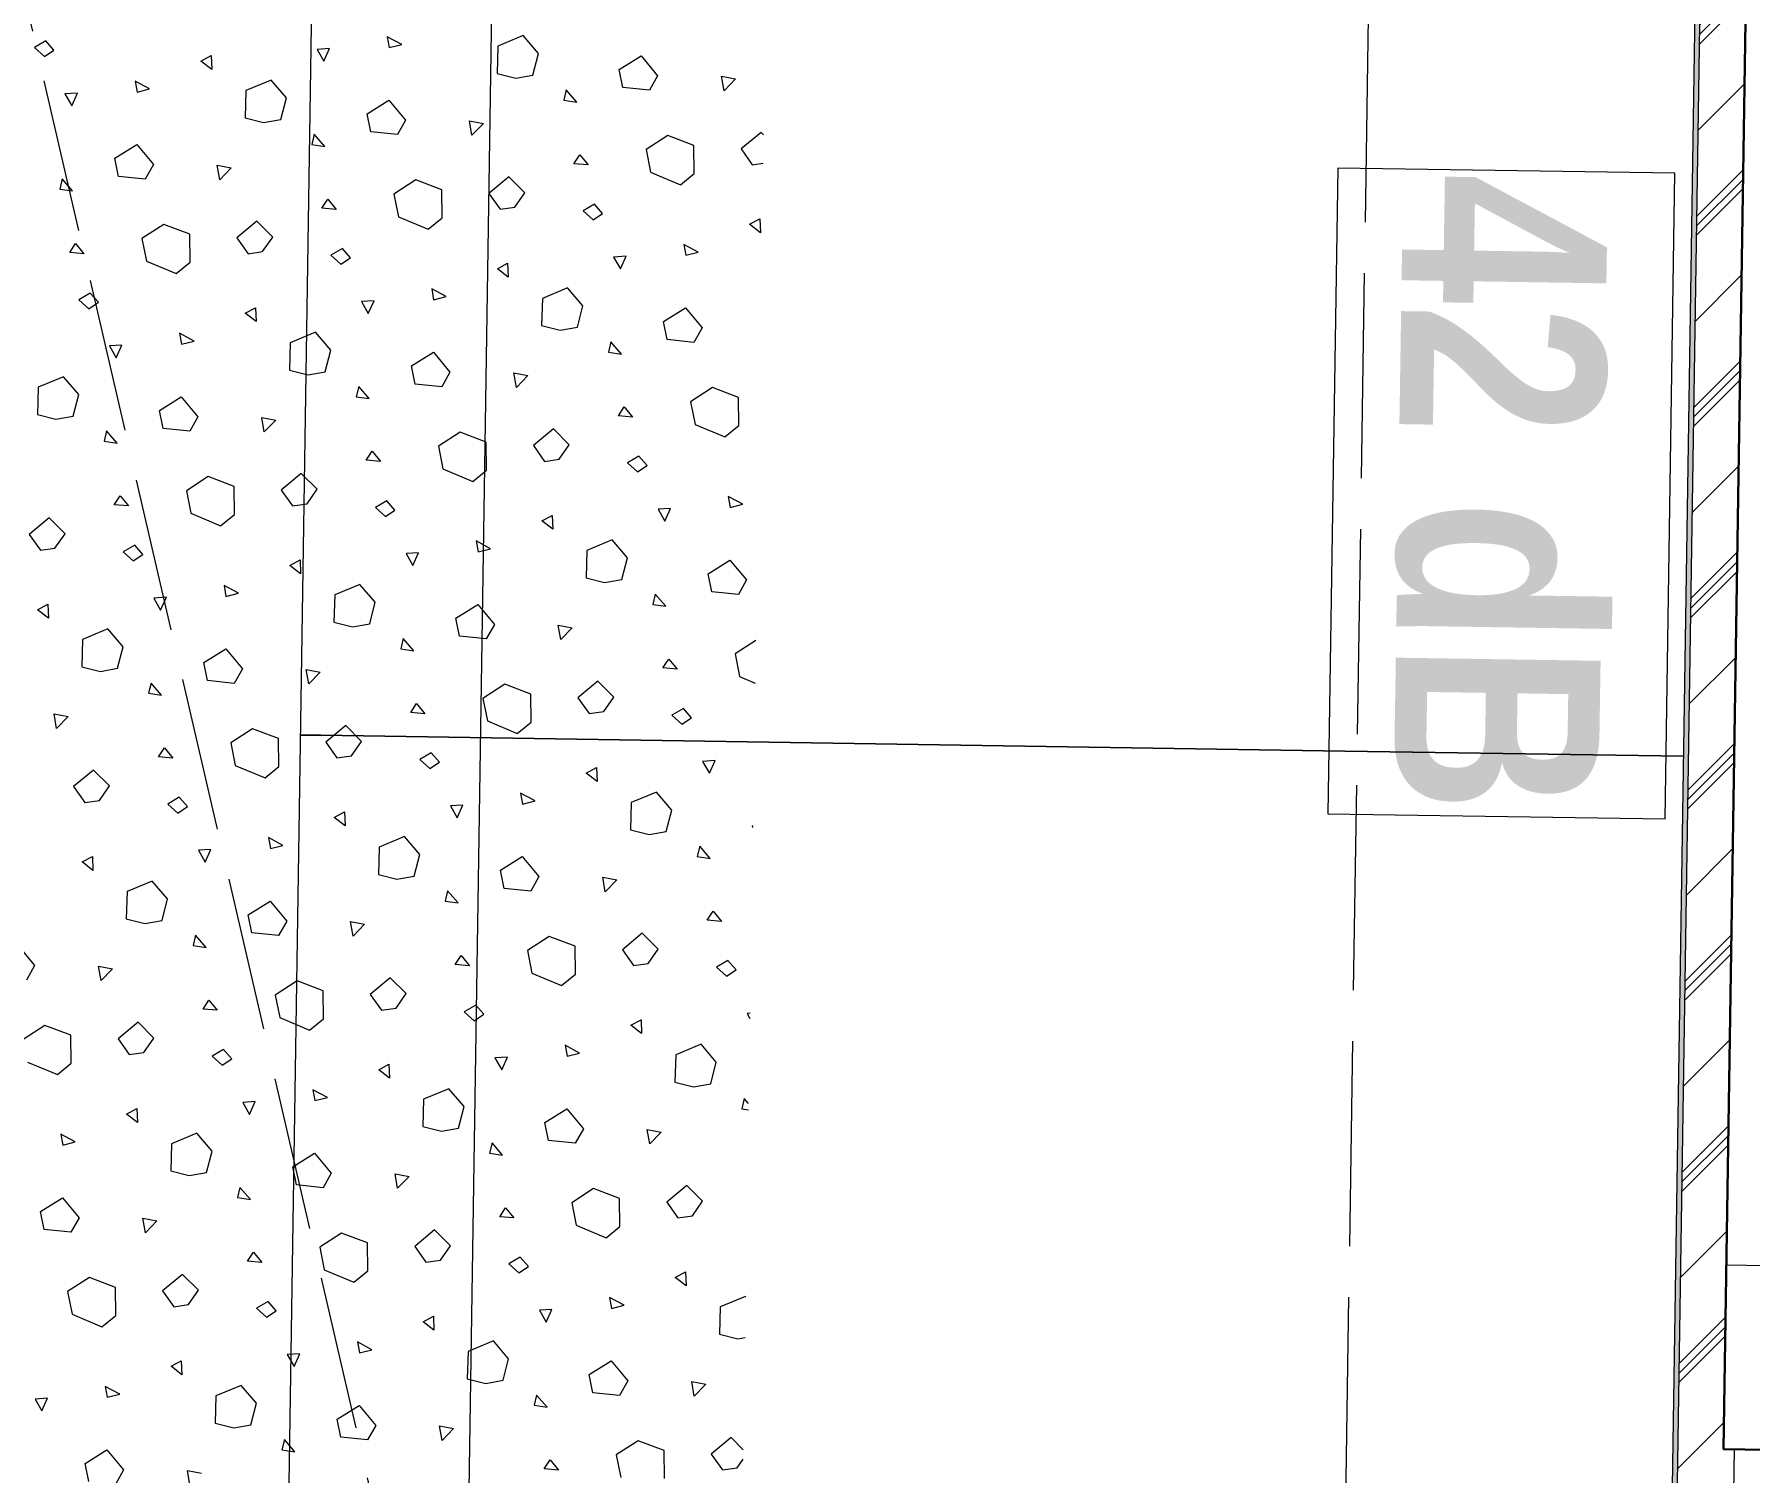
# Model space of a CAD drawing. Header units: metres. Extents: x -19025 to 34897, y -14024 to 26069.
# Drawn here: x -12126 to -11288, y -892 to -190 of the extents above; entities that cross this region are included whole.
import ezdxf

# ---------------------------------------------------------------- set-up
doc = ezdxf.new("R2010")
doc.units = ezdxf.units.M
doc.header["$MEASUREMENT"] = 0
for name, pattern in [('Strichlinie eng', [0.1, 0.075, -0.025]), ('Strichlinie mittel', [0.15, 0.1, -0.05]), ('Untersicht', [0.125, 0.1, -0.025])]:
    doc.linetypes.add(name, pattern=pattern)
for name, color, linetype in [('220 Bodenaufbau', 7, 'Continuous'), ('221 Gefälledämmung 3D', 7, 'Continuous'), ('310 Dachkonstruktion massiv', 7, 'Continuous'), ('930 Beschriftung Allgemein', 7, 'Continuous'), ('936 Beschriftung PP Schallschutz', 7, 'Continuous')]:
    doc.layers.add(name, color=color, linetype=linetype)
doc.styles.add('ERSTELLTER_STIL_2', font='ARIALNB.TTF')

# ---------------------------------------------------------------- blocks, each defined once
blk = doc.blocks.new('Decke_5_1', base_point=(-13.24432, 2.8969))
at = {"layer": '220 Bodenaufbau', "color": 7, "linetype": 'Untersicht', "lineweight": 13, "flags": 128}
blk.add_lwpolyline([(-13.24432, 2.8969), (-13.18205, 6.95643), (-14.51577, 6.97688), (-14.57804, 2.91736)], close=True, dxfattribs=at)
blk = doc.blocks.new('*X767')
at = {"layer": '930 Beschriftung Allgemein', "color": 254, "linetype": 'Continuous', "lineweight": 9, "true_color": 0xd4d4d4}
for p, q in [((-13.63828, 4.11274), (-13.65061, 4.1076)), ((-13.63081, 4.10402), (-13.63828, 4.11274)), ((-13.87139, 4.11021), (-13.87697, 4.10694)), ((-13.87697, 4.10694), (-13.87209, 4.10256)), ((-13.87209, 4.10256), (-13.86739, 4.10567)), ((-13.86739, 4.10567), (-13.87139, 4.11021)), ((-13.73282, 4.10645), (-13.73891, 4.10606)), ((-13.73891, 4.10606), (-13.73561, 4.10025)), ((-13.73561, 4.10025), (-13.73282, 4.10645)), ((-13.70465, 4.11224), (-13.70371, 4.10693)), ((-13.69759, 4.10846), (-13.70465, 4.11224)), ((-13.70371, 4.10693), (-13.69759, 4.10846)), ((-13.65061, 4.1076), (-13.651, 4.0943)), ((-13.79568, 4.10034), (-13.79068, 4.10305)), ((-13.79039, 4.09625), (-13.79568, 4.10034)), ((-13.79068, 4.10305), (-13.79039, 4.09625)), ((-13.63352, 4.0935), (-13.63081, 4.10402)), ((-13.59143, 4.09628), (-13.58074, 4.10296)), ((-13.58965, 4.08747), (-13.59143, 4.09628)), ((-13.58074, 4.10296), (-13.57263, 4.09321)), ((-13.82775, 4.09053), (-13.82681, 4.08522)), ((-13.82069, 4.08676), (-13.82775, 4.09053)), ((-13.76138, 4.09103), (-13.77371, 4.08589)), ((-13.75391, 4.08231), (-13.76138, 4.09103)), ((-13.651, 4.0943), (-13.64193, 4.09202)), ((-13.64193, 4.09202), (-13.63352, 4.0935)), ((-13.57663, 4.08611), (-13.58965, 4.08747)), ((-13.57263, 4.09321), (-13.57663, 4.08611)), ((-13.54145, 4.09292), (-13.53461, 4.09162)), ((-13.54021, 4.08584), (-13.54145, 4.09292)), ((-13.53461, 4.09162), (-13.54021, 4.08584)), ((-13.85592, 4.08474), (-13.86201, 4.08435)), ((-13.86201, 4.08435), (-13.85871, 4.07855)), ((-13.85871, 4.07855), (-13.85592, 4.08474)), ((-13.82681, 4.08522), (-13.82069, 4.08676)), ((-13.77371, 4.08589), (-13.7741, 4.07259)), ((-13.75662, 4.07179), (-13.75391, 4.08231)), ((-13.71453, 4.07458), (-13.70384, 4.08125)), ((-13.70384, 4.08125), (-13.69574, 4.0715)), ((-13.61722, 4.08629), (-13.61839, 4.08129)), ((-13.61839, 4.08129), (-13.61206, 4.08035)), ((-13.61206, 4.08035), (-13.61722, 4.08629)), ((-13.7741, 4.07259), (-13.76503, 4.07031)), ((-13.76503, 4.07031), (-13.75662, 4.07179)), ((-13.71275, 4.06576), (-13.71453, 4.07458)), ((-13.69574, 4.0715), (-13.69973, 4.06441)), ((-13.66455, 4.07122), (-13.65771, 4.06991)), ((-13.66331, 4.06414), (-13.66455, 4.07122)), ((-13.74032, 4.06458), (-13.74149, 4.05958)), ((-13.73516, 4.05865), (-13.74032, 4.06458)), ((-13.69973, 4.06441), (-13.71275, 4.06576)), ((-13.65771, 4.06991), (-13.66331, 4.06414)), ((-13.56762, 4.064), (-13.57827, 4.0571)), ((-13.5549, 4.05917), (-13.56762, 4.064)), ((-13.52214, 4.06554), (-13.53189, 4.05743)), ((-13.52095, 4.06436), (-13.52214, 4.06554)), ((-13.83763, 4.05287), (-13.82694, 4.05955)), ((-13.82694, 4.05955), (-13.81884, 4.0498)), ((-13.74149, 4.05958), (-13.73516, 4.05865)), ((-13.61349, 4.05025), (-13.61062, 4.05463)), ((-13.61062, 4.05463), (-13.60654, 4.04965)), ((-13.57827, 4.0571), (-13.57609, 4.04608)), ((-13.55477, 4.0455), (-13.5549, 4.05917)), ((-13.53189, 4.05743), (-13.52642, 4.04973)), ((-13.83585, 4.04406), (-13.83763, 4.05287)), ((-13.81884, 4.0498), (-13.82283, 4.0427)), ((-13.78766, 4.04951), (-13.78081, 4.04821)), ((-13.78641, 4.04243), (-13.78766, 4.04951)), ((-13.78081, 4.04821), (-13.78641, 4.04243)), ((-13.60654, 4.04965), (-13.61349, 4.05025)), ((-13.57609, 4.04608), (-13.56155, 4.03997)), ((-13.52642, 4.04973), (-13.52116, 4.05049)), ((-13.86342, 4.04288), (-13.86459, 4.03788)), ((-13.86459, 4.03788), (-13.85827, 4.03694)), ((-13.85827, 4.03694), (-13.86342, 4.04288)), ((-13.82283, 4.0427), (-13.83585, 4.04406)), ((-13.69072, 4.04229), (-13.70137, 4.0354)), ((-13.678, 4.03746), (-13.69072, 4.04229)), ((-13.67787, 4.0238), (-13.678, 4.03746)), ((-13.64524, 4.04384), (-13.65499, 4.03573)), ((-13.63748, 4.03608), (-13.64524, 4.04384)), ((-13.56155, 4.03997), (-13.55477, 4.0455)), ((-13.7366, 4.02854), (-13.73372, 4.03293)), ((-13.73372, 4.03293), (-13.72964, 4.02794)), ((-13.70137, 4.0354), (-13.69919, 4.02437)), ((-13.65499, 4.03573), (-13.64952, 4.02802)), ((-13.64952, 4.02802), (-13.6424, 4.02905)), ((-13.6424, 4.02905), (-13.63748, 4.03608)), ((-13.60348, 4.03052), (-13.60906, 4.02726)), ((-13.59948, 4.02598), (-13.60348, 4.03052)), ((-13.81382, 4.02059), (-13.82447, 4.01369)), ((-13.8011, 4.01576), (-13.81382, 4.02059)), ((-13.76834, 4.02213), (-13.77809, 4.01402)), ((-13.76058, 4.01437), (-13.76834, 4.02213)), ((-13.72964, 4.02794), (-13.7366, 4.02854)), ((-13.69919, 4.02437), (-13.68465, 4.01826)), ((-13.68465, 4.01826), (-13.67787, 4.0238)), ((-13.60906, 4.02726), (-13.60418, 4.02287)), ((-13.60418, 4.02287), (-13.59948, 4.02598)), ((-13.52777, 4.02065), (-13.52277, 4.02336)), ((-13.52248, 4.01656), (-13.52777, 4.02065)), ((-13.52277, 4.02336), (-13.52248, 4.01656)), ((-13.82447, 4.01369), (-13.82229, 4.00267)), ((-13.80097, 4.00209), (-13.8011, 4.01576)), ((-13.77809, 4.01402), (-13.77262, 4.00631)), ((-13.7655, 4.00734), (-13.76058, 4.01437)), ((-13.8597, 4.00684), (-13.85682, 4.01122)), ((-13.85275, 4.00624), (-13.8597, 4.00684)), ((-13.85682, 4.01122), (-13.85275, 4.00624)), ((-13.77262, 4.00631), (-13.7655, 4.00734)), ((-13.72658, 4.00882), (-13.73217, 4.00555)), ((-13.73217, 4.00555), (-13.72728, 4.00116)), ((-13.72728, 4.00116), (-13.72259, 4.00427)), ((-13.72259, 4.00427), (-13.72658, 4.00882)), ((-13.58801, 4.00505), (-13.59411, 4.00466)), ((-13.59411, 4.00466), (-13.5908, 3.99886)), ((-13.5908, 3.99886), (-13.58801, 4.00505)), ((-13.55984, 4.01084), (-13.5589, 4.00553)), ((-13.55279, 4.00707), (-13.55984, 4.01084)), ((-13.5589, 4.00553), (-13.55279, 4.00707)), ((-13.82229, 4.00267), (-13.80776, 3.99656)), ((-13.80776, 3.99656), (-13.80097, 4.00209)), ((-13.65087, 3.99895), (-13.64587, 4.00165)), ((-13.64558, 3.99486), (-13.65087, 3.99895)), ((-13.64587, 4.00165), (-13.64558, 3.99486)), ((-13.84968, 3.98711), (-13.85527, 3.98384)), ((-13.84569, 3.98257), (-13.84968, 3.98711)), ((-13.68294, 3.98914), (-13.68201, 3.98383)), ((-13.67589, 3.98536), (-13.68294, 3.98914)), ((-13.61658, 3.98964), (-13.6289, 3.9845)), ((-13.60911, 3.98092), (-13.61658, 3.98964)), ((-13.85527, 3.98384), (-13.85039, 3.97946)), ((-13.85039, 3.97946), (-13.84569, 3.98257)), ((-13.77397, 3.97724), (-13.76897, 3.97995)), ((-13.76897, 3.97995), (-13.76869, 3.97315)), ((-13.71111, 3.98335), (-13.71721, 3.98296)), ((-13.71721, 3.98296), (-13.7139, 3.97715)), ((-13.7139, 3.97715), (-13.71111, 3.98335)), ((-13.68201, 3.98383), (-13.67589, 3.98536)), ((-13.6289, 3.9845), (-13.6293, 3.97119)), ((-13.61182, 3.9704), (-13.60911, 3.98092)), ((-13.56972, 3.97318), (-13.55904, 3.97986)), ((-13.55904, 3.97986), (-13.55093, 3.97011)), ((-13.76869, 3.97315), (-13.77397, 3.97724)), ((-13.6293, 3.97119), (-13.62022, 3.96891)), ((-13.62022, 3.96891), (-13.61182, 3.9704)), ((-13.56794, 3.96437), (-13.56972, 3.97318)), ((-13.80604, 3.96743), (-13.80511, 3.96212)), ((-13.79899, 3.96366), (-13.80604, 3.96743)), ((-13.80511, 3.96212), (-13.79899, 3.96366)), ((-13.75201, 3.96279), (-13.7524, 3.94949)), ((-13.73968, 3.96793), (-13.75201, 3.96279)), ((-13.73221, 3.95921), (-13.73968, 3.96793)), ((-13.59551, 3.96319), (-13.59668, 3.95819)), ((-13.59036, 3.95725), (-13.59551, 3.96319)), ((-13.55493, 3.96301), (-13.56794, 3.96437)), ((-13.55093, 3.97011), (-13.55493, 3.96301)), ((-13.83422, 3.96164), (-13.84031, 3.96125)), ((-13.84031, 3.96125), (-13.837, 3.95544)), ((-13.837, 3.95544), (-13.83422, 3.96164)), ((-13.73492, 3.94869), (-13.73221, 3.95921)), ((-13.69283, 3.95148), (-13.68214, 3.95815)), ((-13.68214, 3.95815), (-13.67403, 3.9484)), ((-13.59668, 3.95819), (-13.59036, 3.95725)), ((-13.86278, 3.94623), (-13.87511, 3.94109)), ((-13.85531, 3.9375), (-13.86278, 3.94623)), ((-13.7524, 3.94949), (-13.74333, 3.94721)), ((-13.74333, 3.94721), (-13.73492, 3.94869)), ((-13.69104, 3.94266), (-13.69283, 3.95148)), ((-13.67403, 3.9484), (-13.67803, 3.94131)), ((-13.64285, 3.94812), (-13.636, 3.94681)), ((-13.6416, 3.94103), (-13.64285, 3.94812)), ((-13.636, 3.94681), (-13.6416, 3.94103)), ((-13.87511, 3.94109), (-13.8755, 3.92778)), ((-13.85802, 3.92699), (-13.85531, 3.9375)), ((-13.71861, 3.94148), (-13.71978, 3.93648)), ((-13.71346, 3.93554), (-13.71861, 3.94148)), ((-13.67803, 3.94131), (-13.69104, 3.94266)), ((-13.54591, 3.9409), (-13.55656, 3.934)), ((-13.53319, 3.93607), (-13.54591, 3.9409)), ((-13.81593, 3.92977), (-13.80524, 3.93645)), ((-13.81414, 3.92096), (-13.81593, 3.92977)), ((-13.80524, 3.93645), (-13.79713, 3.92669)), ((-13.71978, 3.93648), (-13.71346, 3.93554)), ((-13.59179, 3.92715), (-13.58891, 3.93153)), ((-13.58891, 3.93153), (-13.58484, 3.92655)), ((-13.55656, 3.934), (-13.55439, 3.92298)), ((-13.53307, 3.9224), (-13.53319, 3.93607)), ((-13.8755, 3.92778), (-13.86643, 3.9255)), ((-13.86643, 3.9255), (-13.85802, 3.92699)), ((-13.80113, 3.9196), (-13.81414, 3.92096)), ((-13.79713, 3.92669), (-13.80113, 3.9196)), ((-13.76595, 3.92641), (-13.7591, 3.92511)), ((-13.7647, 3.91933), (-13.76595, 3.92641)), ((-13.7591, 3.92511), (-13.7647, 3.91933)), ((-13.62353, 3.92073), (-13.63328, 3.91263)), ((-13.61577, 3.91298), (-13.62353, 3.92073)), ((-13.58484, 3.92655), (-13.59179, 3.92715)), ((-13.55439, 3.92298), (-13.53985, 3.91687)), ((-13.53985, 3.91687), (-13.53307, 3.9224)), ((-13.84171, 3.91977), (-13.84289, 3.91478)), ((-13.84289, 3.91478), (-13.83656, 3.91384)), ((-13.83656, 3.91384), (-13.84171, 3.91977)), ((-13.66901, 3.91919), (-13.67966, 3.9123)), ((-13.67966, 3.9123), (-13.67749, 3.90127)), ((-13.65629, 3.91436), (-13.66901, 3.91919)), ((-13.65617, 3.9007), (-13.65629, 3.91436)), ((-13.63328, 3.91263), (-13.62782, 3.90492)), ((-13.62069, 3.90595), (-13.61577, 3.91298)), ((-13.71489, 3.90544), (-13.71201, 3.90983)), ((-13.70794, 3.90484), (-13.71489, 3.90544)), ((-13.71201, 3.90983), (-13.70794, 3.90484)), ((-13.62782, 3.90492), (-13.62069, 3.90595)), ((-13.58177, 3.90742), (-13.58736, 3.90415)), ((-13.58736, 3.90415), (-13.58248, 3.89977)), ((-13.57778, 3.90288), (-13.58177, 3.90742)), ((-13.79211, 3.89749), (-13.80276, 3.89059)), ((-13.7794, 3.89266), (-13.79211, 3.89749)), ((-13.74663, 3.89903), (-13.75638, 3.89092)), ((-13.73887, 3.89127), (-13.74663, 3.89903)), ((-13.67749, 3.90127), (-13.66295, 3.89516)), ((-13.66295, 3.89516), (-13.65617, 3.9007)), ((-13.58248, 3.89977), (-13.57778, 3.90288)), ((-13.83799, 3.88373), (-13.83511, 3.88812)), ((-13.83511, 3.88812), (-13.83104, 3.88313)), ((-13.80276, 3.89059), (-13.80059, 3.87956)), ((-13.77927, 3.87899), (-13.7794, 3.89266)), ((-13.75638, 3.89092), (-13.75092, 3.88321)), ((-13.7438, 3.88424), (-13.73887, 3.89127)), ((-13.53813, 3.88774), (-13.5372, 3.88243)), ((-13.53108, 3.88397), (-13.53813, 3.88774)), ((-13.83104, 3.88313), (-13.83799, 3.88373)), ((-13.80059, 3.87956), (-13.78605, 3.87346)), ((-13.78605, 3.87346), (-13.77927, 3.87899)), ((-13.75092, 3.88321), (-13.7438, 3.88424)), ((-13.70487, 3.88571), (-13.71046, 3.88245)), ((-13.71046, 3.88245), (-13.70558, 3.87806)), ((-13.70558, 3.87806), (-13.70088, 3.88117)), ((-13.70088, 3.88117), (-13.70487, 3.88571)), ((-13.62916, 3.87584), (-13.62416, 3.87855)), ((-13.62416, 3.87855), (-13.62388, 3.87176)), ((-13.56631, 3.88195), (-13.5724, 3.88156)), ((-13.5724, 3.88156), (-13.56909, 3.87576)), ((-13.56909, 3.87576), (-13.56631, 3.88195)), ((-13.5372, 3.88243), (-13.53108, 3.88397)), ((-13.86973, 3.87732), (-13.87948, 3.86921)), ((-13.86198, 3.86956), (-13.86973, 3.87732)), ((-13.62388, 3.87176), (-13.62916, 3.87584)), ((-13.87948, 3.86921), (-13.87402, 3.86151)), ((-13.87402, 3.86151), (-13.8669, 3.86254)), ((-13.8669, 3.86254), (-13.86198, 3.86956)), ((-13.82798, 3.86401), (-13.83356, 3.86074)), ((-13.82398, 3.85947), (-13.82798, 3.86401)), ((-13.66124, 3.86604), (-13.6603, 3.86073)), ((-13.65418, 3.86226), (-13.66124, 3.86604)), ((-13.6603, 3.86073), (-13.65418, 3.86226)), ((-13.6072, 3.8614), (-13.60759, 3.84809)), ((-13.59487, 3.86654), (-13.6072, 3.8614)), ((-13.5874, 3.85781), (-13.59487, 3.86654)), ((-13.83356, 3.86074), (-13.82868, 3.85635)), ((-13.82868, 3.85635), (-13.82398, 3.85947)), ((-13.75226, 3.85414), (-13.74726, 3.85685)), ((-13.74698, 3.85005), (-13.75226, 3.85414)), ((-13.74726, 3.85685), (-13.74698, 3.85005)), ((-13.68941, 3.86024), (-13.6955, 3.85986)), ((-13.6955, 3.85986), (-13.69219, 3.85405)), ((-13.69219, 3.85405), (-13.68941, 3.86024)), ((-13.59011, 3.8473), (-13.5874, 3.85781)), ((-13.54802, 3.85008), (-13.53733, 3.85676)), ((-13.53733, 3.85676), (-13.52922, 3.84701)), ((-13.71797, 3.84483), (-13.7303, 3.83969)), ((-13.7105, 3.83611), (-13.71797, 3.84483)), ((-13.60759, 3.84809), (-13.59852, 3.84581)), ((-13.59852, 3.84581), (-13.59011, 3.8473)), ((-13.54624, 3.84127), (-13.54802, 3.85008)), ((-13.52922, 3.84701), (-13.53322, 3.83991)), ((-13.81251, 3.83854), (-13.8186, 3.83815)), ((-13.8186, 3.83815), (-13.8153, 3.83234)), ((-13.8153, 3.83234), (-13.81251, 3.83854)), ((-13.78434, 3.84433), (-13.7834, 3.83902)), ((-13.77728, 3.84056), (-13.78434, 3.84433)), ((-13.7834, 3.83902), (-13.77728, 3.84056)), ((-13.7303, 3.83969), (-13.73069, 3.82639)), ((-13.57381, 3.84009), (-13.57498, 3.83509)), ((-13.56865, 3.83415), (-13.57381, 3.84009)), ((-13.53322, 3.83991), (-13.54624, 3.84127)), ((-13.87536, 3.83243), (-13.87037, 3.83514)), ((-13.87008, 3.82834), (-13.87536, 3.83243)), ((-13.87037, 3.83514), (-13.87008, 3.82834)), ((-13.71321, 3.82559), (-13.7105, 3.83611)), ((-13.67112, 3.82837), (-13.66043, 3.83505)), ((-13.66934, 3.81956), (-13.67112, 3.82837)), ((-13.66043, 3.83505), (-13.65232, 3.8253)), ((-13.57498, 3.83509), (-13.56865, 3.83415)), ((-13.84107, 3.82312), (-13.8534, 3.81798)), ((-13.8336, 3.8144), (-13.84107, 3.82312)), ((-13.73069, 3.82639), (-13.72162, 3.82411)), ((-13.72162, 3.82411), (-13.71321, 3.82559)), ((-13.65632, 3.81821), (-13.66934, 3.81956)), ((-13.65232, 3.8253), (-13.65632, 3.81821)), ((-13.62114, 3.82501), (-13.6143, 3.82371)), ((-13.61989, 3.81793), (-13.62114, 3.82501)), ((-13.6143, 3.82371), (-13.61989, 3.81793)), ((-13.8534, 3.81798), (-13.85379, 3.80468)), ((-13.83631, 3.80388), (-13.8336, 3.8144)), ((-13.79422, 3.80667), (-13.78353, 3.81334)), ((-13.78353, 3.81334), (-13.77542, 3.80359)), ((-13.69691, 3.81838), (-13.69808, 3.81338)), ((-13.69808, 3.81338), (-13.69175, 3.81244)), ((-13.69175, 3.81244), (-13.69691, 3.81838)), ((-13.52474, 3.81745), (-13.53485, 3.8109)), ((-13.85379, 3.80468), (-13.84472, 3.8024)), ((-13.84472, 3.8024), (-13.83631, 3.80388)), ((-13.79244, 3.79786), (-13.79422, 3.80667)), ((-13.77542, 3.80359), (-13.77942, 3.7965)), ((-13.74424, 3.80331), (-13.7374, 3.80201)), ((-13.74299, 3.79623), (-13.74424, 3.80331)), ((-13.57008, 3.80405), (-13.56721, 3.80843)), ((-13.56313, 3.80345), (-13.57008, 3.80405)), ((-13.56721, 3.80843), (-13.56313, 3.80345)), ((-13.53485, 3.8109), (-13.53268, 3.79988)), ((-13.82001, 3.79667), (-13.82118, 3.79168)), ((-13.81485, 3.79074), (-13.82001, 3.79667)), ((-13.77942, 3.7965), (-13.79244, 3.79786)), ((-13.7374, 3.80201), (-13.74299, 3.79623)), ((-13.64731, 3.79609), (-13.65795, 3.7892)), ((-13.63459, 3.79126), (-13.64731, 3.79609)), ((-13.60182, 3.79763), (-13.61158, 3.78953)), ((-13.59407, 3.78987), (-13.60182, 3.79763)), ((-13.53268, 3.79988), (-13.52506, 3.79667)), ((-13.82118, 3.79168), (-13.81485, 3.79074)), ((-13.69318, 3.78234), (-13.69031, 3.78673)), ((-13.69031, 3.78673), (-13.68623, 3.78174)), ((-13.65795, 3.7892), (-13.65578, 3.77817)), ((-13.63446, 3.77759), (-13.63459, 3.79126)), ((-13.61158, 3.78953), (-13.60611, 3.78182)), ((-13.59899, 3.78285), (-13.59407, 3.78987)), ((-13.86734, 3.7816), (-13.8605, 3.7803)), ((-13.8661, 3.77452), (-13.86734, 3.7816)), ((-13.8605, 3.7803), (-13.8661, 3.77452)), ((-13.68623, 3.78174), (-13.69318, 3.78234)), ((-13.65578, 3.77817), (-13.64124, 3.77206)), ((-13.64124, 3.77206), (-13.63446, 3.77759)), ((-13.60611, 3.78182), (-13.59899, 3.78285)), ((-13.56007, 3.78432), (-13.56565, 3.78105)), ((-13.56565, 3.78105), (-13.56077, 3.77667)), ((-13.56077, 3.77667), (-13.55607, 3.77978)), ((-13.55607, 3.77978), (-13.56007, 3.78432)), ((-13.77041, 3.77439), (-13.78106, 3.76749)), ((-13.75769, 3.76956), (-13.77041, 3.77439)), ((-13.75756, 3.75589), (-13.75769, 3.76956)), ((-13.72493, 3.77593), (-13.73468, 3.76782)), ((-13.71717, 3.76817), (-13.72493, 3.77593)), ((-13.81628, 3.76063), (-13.81341, 3.76502)), ((-13.81341, 3.76502), (-13.80933, 3.76003)), ((-13.78106, 3.76749), (-13.77888, 3.75646)), ((-13.73468, 3.76782), (-13.72921, 3.76011)), ((-13.72921, 3.76011), (-13.72209, 3.76114)), ((-13.72209, 3.76114), (-13.71717, 3.76817)), ((-13.68317, 3.76261), (-13.68875, 3.75935)), ((-13.67917, 3.75807), (-13.68317, 3.76261)), ((-13.84803, 3.75422), (-13.85778, 3.74611)), ((-13.84027, 3.74646), (-13.84803, 3.75422)), ((-13.80933, 3.76003), (-13.81628, 3.76063)), ((-13.77888, 3.75646), (-13.76434, 3.75036)), ((-13.76434, 3.75036), (-13.75756, 3.75589)), ((-13.68875, 3.75935), (-13.68387, 3.75496)), ((-13.68387, 3.75496), (-13.67917, 3.75807)), ((-13.60746, 3.75274), (-13.60246, 3.75545)), ((-13.60217, 3.74866), (-13.60746, 3.75274)), ((-13.60246, 3.75545), (-13.60217, 3.74866)), ((-13.5446, 3.75885), (-13.55069, 3.75846)), ((-13.55069, 3.75846), (-13.54739, 3.75265)), ((-13.54739, 3.75265), (-13.5446, 3.75885)), ((-13.85778, 3.74611), (-13.85231, 3.73841)), ((-13.84519, 3.73943), (-13.84027, 3.74646)), ((-13.85231, 3.73841), (-13.84519, 3.73943)), ((-13.80627, 3.74091), (-13.81185, 3.73764)), ((-13.81185, 3.73764), (-13.80697, 3.73325)), ((-13.80697, 3.73325), (-13.80227, 3.73636)), ((-13.80227, 3.73636), (-13.80627, 3.74091)), ((-13.6677, 3.73714), (-13.67379, 3.73675)), ((-13.67379, 3.73675), (-13.67049, 3.73095)), ((-13.67049, 3.73095), (-13.6677, 3.73714)), ((-13.63953, 3.74294), (-13.63859, 3.73763)), ((-13.63248, 3.73916), (-13.63953, 3.74294)), ((-13.63859, 3.73763), (-13.63248, 3.73916)), ((-13.58549, 3.7383), (-13.58588, 3.72499)), ((-13.57316, 3.74344), (-13.58549, 3.7383)), ((-13.56569, 3.73471), (-13.57316, 3.74344)), ((-13.73056, 3.73104), (-13.72556, 3.73374)), ((-13.72527, 3.72695), (-13.73056, 3.73104)), ((-13.72556, 3.73374), (-13.72527, 3.72695)), ((-13.5684, 3.7242), (-13.56569, 3.73471)), ((-13.76263, 3.72123), (-13.76169, 3.71592)), ((-13.75558, 3.71745), (-13.76263, 3.72123)), ((-13.69627, 3.72173), (-13.70859, 3.71659)), ((-13.6888, 3.71301), (-13.69627, 3.72173)), ((-13.58588, 3.72499), (-13.57681, 3.72271)), ((-13.57681, 3.72271), (-13.5684, 3.7242)), ((-13.52631, 3.72698), (-13.52612, 3.7271)), ((-13.52614, 3.72611), (-13.52631, 3.72698)), ((-13.85366, 3.70933), (-13.84866, 3.71204)), ((-13.84866, 3.71204), (-13.84837, 3.70524)), ((-13.7908, 3.71544), (-13.7969, 3.71505)), ((-13.7969, 3.71505), (-13.79359, 3.70924)), ((-13.79359, 3.70924), (-13.7908, 3.71544)), ((-13.76169, 3.71592), (-13.75558, 3.71745)), ((-13.70859, 3.71659), (-13.70899, 3.70329)), ((-13.6915, 3.70249), (-13.6888, 3.71301)), ((-13.64941, 3.70527), (-13.63873, 3.71195)), ((-13.63873, 3.71195), (-13.63062, 3.7022)), ((-13.5521, 3.71698), (-13.55327, 3.71199)), ((-13.55327, 3.71199), (-13.54695, 3.71105)), ((-13.54695, 3.71105), (-13.5521, 3.71698)), ((-13.84837, 3.70524), (-13.85366, 3.70933)), ((-13.70899, 3.70329), (-13.69991, 3.70101)), ((-13.69991, 3.70101), (-13.6915, 3.70249)), ((-13.64763, 3.69646), (-13.64941, 3.70527)), ((-13.63062, 3.7022), (-13.63461, 3.69511)), ((-13.83169, 3.69488), (-13.83209, 3.68158)), ((-13.81937, 3.70002), (-13.83169, 3.69488)), ((-13.8119, 3.6913), (-13.81937, 3.70002)), ((-13.6752, 3.69528), (-13.67637, 3.69028)), ((-13.67005, 3.68934), (-13.6752, 3.69528)), ((-13.63461, 3.69511), (-13.64763, 3.69646)), ((-13.59944, 3.70191), (-13.59259, 3.70061)), ((-13.59819, 3.69483), (-13.59944, 3.70191)), ((-13.59259, 3.70061), (-13.59819, 3.69483)), ((-13.81461, 3.68078), (-13.8119, 3.6913)), ((-13.77251, 3.68357), (-13.76183, 3.69024)), ((-13.76183, 3.69024), (-13.75372, 3.68049)), ((-13.67637, 3.69028), (-13.67005, 3.68934)), ((-13.83209, 3.68158), (-13.82301, 3.6793)), ((-13.82301, 3.6793), (-13.81461, 3.68078)), ((-13.77073, 3.67475), (-13.77251, 3.68357)), ((-13.75372, 3.68049), (-13.75772, 3.6734)), ((-13.72254, 3.68021), (-13.71569, 3.6789)), ((-13.72129, 3.67313), (-13.72254, 3.68021)), ((-13.71569, 3.6789), (-13.72129, 3.67313)), ((-13.54838, 3.68094), (-13.5455, 3.68533)), ((-13.54143, 3.68035), (-13.54838, 3.68094)), ((-13.5455, 3.68533), (-13.54143, 3.68035)), ((-13.7983, 3.67357), (-13.79947, 3.66857)), ((-13.79315, 3.66764), (-13.7983, 3.67357)), ((-13.75772, 3.6734), (-13.77073, 3.67475)), ((-13.6256, 3.67299), (-13.63625, 3.66609)), ((-13.61288, 3.66816), (-13.6256, 3.67299)), ((-13.58012, 3.67453), (-13.58987, 3.66642)), ((-13.57236, 3.66677), (-13.58012, 3.67453)), ((-13.88493, 3.66854), (-13.87682, 3.65879)), ((-13.79947, 3.66857), (-13.79315, 3.66764)), ((-13.67148, 3.65924), (-13.6686, 3.66363)), ((-13.6686, 3.66363), (-13.66453, 3.65864)), ((-13.63625, 3.66609), (-13.63408, 3.65507)), ((-13.61275, 3.65449), (-13.61288, 3.66816)), ((-13.58987, 3.66642), (-13.5844, 3.65872)), ((-13.57728, 3.65975), (-13.57236, 3.66677)), ((-13.53836, 3.66122), (-13.54395, 3.65795)), ((-13.53437, 3.65668), (-13.53836, 3.66122)), ((-13.87682, 3.65879), (-13.88082, 3.65169)), ((-13.84564, 3.6585), (-13.83879, 3.6572)), ((-13.84439, 3.65142), (-13.84564, 3.6585)), ((-13.83879, 3.6572), (-13.84439, 3.65142)), ((-13.70322, 3.65283), (-13.71297, 3.64472)), ((-13.69546, 3.64507), (-13.70322, 3.65283)), ((-13.66453, 3.65864), (-13.67148, 3.65924)), ((-13.63408, 3.65507), (-13.61954, 3.64896)), ((-13.61954, 3.64896), (-13.61275, 3.65449)), ((-13.5844, 3.65872), (-13.57728, 3.65975)), ((-13.54395, 3.65795), (-13.53907, 3.65357)), ((-13.53907, 3.65357), (-13.53437, 3.65668)), ((-13.7487, 3.65129), (-13.75935, 3.64439)), ((-13.75935, 3.64439), (-13.75718, 3.63336)), ((-13.73598, 3.64645), (-13.7487, 3.65129)), ((-13.73586, 3.63279), (-13.73598, 3.64645)), ((-13.71297, 3.64472), (-13.7075, 3.63701)), ((-13.70038, 3.63804), (-13.69546, 3.64507)), ((-13.79458, 3.63753), (-13.7917, 3.64192)), ((-13.78763, 3.63693), (-13.79458, 3.63753)), ((-13.7917, 3.64192), (-13.78763, 3.63693)), ((-13.7075, 3.63701), (-13.70038, 3.63804)), ((-13.66146, 3.63951), (-13.66705, 3.63625)), ((-13.66705, 3.63625), (-13.66217, 3.63186)), ((-13.65747, 3.63497), (-13.66146, 3.63951)), ((-13.52753, 3.63545), (-13.52899, 3.63536)), ((-13.52899, 3.63536), (-13.52757, 3.63287)), ((-13.8718, 3.62958), (-13.88245, 3.62268)), ((-13.85908, 3.62475), (-13.8718, 3.62958)), ((-13.82632, 3.63112), (-13.83607, 3.62301)), ((-13.81856, 3.62336), (-13.82632, 3.63112)), ((-13.75718, 3.63336), (-13.74264, 3.62726)), ((-13.74264, 3.62726), (-13.73586, 3.63279)), ((-13.66217, 3.63186), (-13.65747, 3.63497)), ((-13.58575, 3.62964), (-13.58075, 3.63235)), ((-13.58047, 3.62555), (-13.58575, 3.62964)), ((-13.58075, 3.63235), (-13.58047, 3.62555)), ((-13.85896, 3.61108), (-13.85908, 3.62475)), ((-13.83607, 3.62301), (-13.8306, 3.61531)), ((-13.82348, 3.61633), (-13.81856, 3.62336)), ((-13.61782, 3.61984), (-13.61689, 3.61452)), ((-13.61077, 3.61606), (-13.61782, 3.61984)), ((-13.55146, 3.62033), (-13.56379, 3.61519)), ((-13.54399, 3.61161), (-13.55146, 3.62033)), ((-13.88028, 3.61166), (-13.86574, 3.60555)), ((-13.86574, 3.60555), (-13.85896, 3.61108)), ((-13.8306, 3.61531), (-13.82348, 3.61633)), ((-13.78456, 3.61781), (-13.79015, 3.61454)), ((-13.79015, 3.61454), (-13.78527, 3.61015)), ((-13.78527, 3.61015), (-13.78057, 3.61326)), ((-13.78057, 3.61326), (-13.78456, 3.61781)), ((-13.70885, 3.60794), (-13.70385, 3.61064)), ((-13.70385, 3.61064), (-13.70357, 3.60385)), ((-13.646, 3.61404), (-13.65209, 3.61365)), ((-13.65209, 3.61365), (-13.64878, 3.60785)), ((-13.64878, 3.60785), (-13.646, 3.61404)), ((-13.61689, 3.61452), (-13.61077, 3.61606)), ((-13.56379, 3.61519), (-13.56418, 3.60189)), ((-13.5467, 3.60109), (-13.54399, 3.61161)), ((-13.70357, 3.60385), (-13.70885, 3.60794)), ((-13.56418, 3.60189), (-13.55511, 3.59961)), ((-13.74092, 3.59813), (-13.73999, 3.59282)), ((-13.73387, 3.59435), (-13.74092, 3.59813)), ((-13.73999, 3.59282), (-13.73387, 3.59435)), ((-13.68689, 3.59349), (-13.68728, 3.58019)), ((-13.67456, 3.59863), (-13.68689, 3.59349)), ((-13.66709, 3.58991), (-13.67456, 3.59863)), ((-13.55511, 3.59961), (-13.5467, 3.60109)), ((-13.53039, 3.59388), (-13.53157, 3.58889)), ((-13.5282, 3.59136), (-13.53039, 3.59388)), ((-13.83195, 3.58623), (-13.82695, 3.58894)), ((-13.82667, 3.58214), (-13.83195, 3.58623)), ((-13.82695, 3.58894), (-13.82667, 3.58214)), ((-13.7691, 3.59234), (-13.77519, 3.59195)), ((-13.77519, 3.59195), (-13.77188, 3.58614)), ((-13.77188, 3.58614), (-13.7691, 3.59234)), ((-13.6698, 3.57939), (-13.66709, 3.58991)), ((-13.62771, 3.58217), (-13.61702, 3.58885)), ((-13.61702, 3.58885), (-13.60891, 3.5791)), ((-13.53157, 3.58889), (-13.52825, 3.58839)), ((-13.79766, 3.57692), (-13.80999, 3.57178)), ((-13.79019, 3.5682), (-13.79766, 3.57692)), ((-13.68728, 3.58019), (-13.67821, 3.57791)), ((-13.67821, 3.57791), (-13.6698, 3.57939)), ((-13.62593, 3.57336), (-13.62771, 3.58217)), ((-13.60891, 3.5791), (-13.61291, 3.572)), ((-13.57773, 3.57881), (-13.57088, 3.57751)), ((-13.57648, 3.57173), (-13.57773, 3.57881)), ((-13.57088, 3.57751), (-13.57648, 3.57173)), ((-13.86403, 3.57642), (-13.86309, 3.57111)), ((-13.85697, 3.57265), (-13.86403, 3.57642)), ((-13.86309, 3.57111), (-13.85697, 3.57265)), ((-13.80999, 3.57178), (-13.81038, 3.55848)), ((-13.7929, 3.55768), (-13.79019, 3.5682)), ((-13.65349, 3.57218), (-13.65467, 3.56718)), ((-13.64834, 3.56624), (-13.65349, 3.57218)), ((-13.61291, 3.572), (-13.62593, 3.57336)), ((-13.75081, 3.56047), (-13.74012, 3.56714)), ((-13.74903, 3.55165), (-13.75081, 3.56047)), ((-13.74012, 3.56714), (-13.73201, 3.55739)), ((-13.65467, 3.56718), (-13.64834, 3.56624)), ((-13.81038, 3.55848), (-13.80131, 3.5562)), ((-13.80131, 3.5562), (-13.7929, 3.55768)), ((-13.73601, 3.5503), (-13.74903, 3.55165)), ((-13.73201, 3.55739), (-13.73601, 3.5503)), ((-13.70083, 3.55711), (-13.69398, 3.5558)), ((-13.69958, 3.55003), (-13.70083, 3.55711)), ((-13.69398, 3.5558), (-13.69958, 3.55003)), ((-13.55841, 3.55143), (-13.56816, 3.54332)), ((-13.55066, 3.54367), (-13.55841, 3.55143)), ((-13.87391, 3.53876), (-13.86322, 3.54544)), ((-13.86322, 3.54544), (-13.85511, 3.53569)), ((-13.7766, 3.55047), (-13.77777, 3.54547)), ((-13.77777, 3.54547), (-13.77144, 3.54454)), ((-13.77144, 3.54454), (-13.7766, 3.55047)), ((-13.60389, 3.54989), (-13.61454, 3.54299)), ((-13.61454, 3.54299), (-13.61237, 3.53197)), ((-13.59118, 3.54506), (-13.60389, 3.54989)), ((-13.59105, 3.53139), (-13.59118, 3.54506)), ((-13.56816, 3.54332), (-13.5627, 3.53562)), ((-13.55558, 3.53664), (-13.55066, 3.54367)), ((-13.87213, 3.52995), (-13.87391, 3.53876)), ((-13.85511, 3.53569), (-13.85911, 3.52859)), ((-13.82393, 3.5354), (-13.81709, 3.5341)), ((-13.82268, 3.52832), (-13.82393, 3.5354)), ((-13.64977, 3.53614), (-13.64689, 3.54052)), ((-13.64282, 3.53554), (-13.64977, 3.53614)), ((-13.64689, 3.54052), (-13.64282, 3.53554)), ((-13.5627, 3.53562), (-13.55558, 3.53664)), ((-13.85911, 3.52859), (-13.87213, 3.52995)), ((-13.81709, 3.5341), (-13.82268, 3.52832)), ((-13.72699, 3.52818), (-13.73764, 3.52129)), ((-13.71428, 3.52335), (-13.72699, 3.52818)), ((-13.68151, 3.52973), (-13.69126, 3.52162)), ((-13.67376, 3.52197), (-13.68151, 3.52973)), ((-13.61237, 3.53197), (-13.59783, 3.52586)), ((-13.59783, 3.52586), (-13.59105, 3.53139)), ((-13.77287, 3.51443), (-13.77, 3.51882)), ((-13.77, 3.51882), (-13.76592, 3.51383)), ((-13.73764, 3.52129), (-13.73547, 3.51026)), ((-13.71415, 3.50969), (-13.71428, 3.52335)), ((-13.69126, 3.52162), (-13.6858, 3.51391)), ((-13.67868, 3.51494), (-13.67376, 3.52197)), ((-13.76592, 3.51383), (-13.77287, 3.51443)), ((-13.73547, 3.51026), (-13.72093, 3.50415)), ((-13.72093, 3.50415), (-13.71415, 3.50969)), ((-13.6858, 3.51391), (-13.67868, 3.51494)), ((-13.63976, 3.51641), (-13.64534, 3.51315)), ((-13.64534, 3.51315), (-13.64046, 3.50876)), ((-13.64046, 3.50876), (-13.63576, 3.51187)), ((-13.63576, 3.51187), (-13.63976, 3.51641)), ((-13.8501, 3.50648), (-13.86074, 3.49958)), ((-13.83738, 3.50165), (-13.8501, 3.50648)), ((-13.83725, 3.48798), (-13.83738, 3.50165)), ((-13.80461, 3.50802), (-13.81436, 3.49991)), ((-13.79686, 3.50026), (-13.80461, 3.50802)), ((-13.56404, 3.50654), (-13.55905, 3.50925)), ((-13.55876, 3.50245), (-13.56404, 3.50654)), ((-13.55905, 3.50925), (-13.55876, 3.50245)), ((-13.86074, 3.49958), (-13.85857, 3.48856)), ((-13.81436, 3.49991), (-13.8089, 3.4922)), ((-13.8089, 3.4922), (-13.80178, 3.49323)), ((-13.80178, 3.49323), (-13.79686, 3.50026)), ((-13.76286, 3.49471), (-13.76844, 3.49144)), ((-13.75886, 3.49016), (-13.76286, 3.49471)), ((-13.59612, 3.49673), (-13.59518, 3.49142)), ((-13.58906, 3.49296), (-13.59612, 3.49673)), ((-13.59518, 3.49142), (-13.58906, 3.49296)), ((-13.52975, 3.49723), (-13.54208, 3.49209)), ((-13.52965, 3.49711), (-13.52975, 3.49723)), ((-13.85857, 3.48856), (-13.84403, 3.48245)), ((-13.84403, 3.48245), (-13.83725, 3.48798)), ((-13.76844, 3.49144), (-13.76356, 3.48705)), ((-13.76356, 3.48705), (-13.75886, 3.49016)), ((-13.68715, 3.48484), (-13.68215, 3.48754)), ((-13.68186, 3.48075), (-13.68715, 3.48484)), ((-13.68215, 3.48754), (-13.68186, 3.48075)), ((-13.62429, 3.49094), (-13.63038, 3.49055)), ((-13.63038, 3.49055), (-13.62708, 3.48475)), ((-13.62708, 3.48475), (-13.62429, 3.49094)), ((-13.54208, 3.49209), (-13.54247, 3.47879)), ((-13.54247, 3.47879), (-13.5334, 3.47651)), ((-13.5334, 3.47651), (-13.52996, 3.47712)), ((-13.74739, 3.46924), (-13.75348, 3.46885)), ((-13.75348, 3.46885), (-13.75018, 3.46304)), ((-13.75018, 3.46304), (-13.74739, 3.46924)), ((-13.71922, 3.47503), (-13.71828, 3.46972)), ((-13.71216, 3.47125), (-13.71922, 3.47503)), ((-13.71828, 3.46972), (-13.71216, 3.47125)), ((-13.66518, 3.47039), (-13.66557, 3.45708)), ((-13.65285, 3.47553), (-13.66518, 3.47039)), ((-13.64538, 3.46681), (-13.65285, 3.47553)), ((-13.81025, 3.46313), (-13.80525, 3.46584)), ((-13.80496, 3.45904), (-13.81025, 3.46313)), ((-13.80525, 3.46584), (-13.80496, 3.45904)), ((-13.64809, 3.45629), (-13.64538, 3.46681)), ((-13.606, 3.45907), (-13.59531, 3.46575)), ((-13.59531, 3.46575), (-13.58721, 3.456)), ((-13.84232, 3.45332), (-13.84138, 3.44801)), ((-13.83526, 3.44955), (-13.84232, 3.45332)), ((-13.77595, 3.45382), (-13.78828, 3.44868)), ((-13.76848, 3.4451), (-13.77595, 3.45382)), ((-13.66557, 3.45708), (-13.6565, 3.45481)), ((-13.6565, 3.45481), (-13.64809, 3.45629)), ((-13.60422, 3.45026), (-13.606, 3.45907)), ((-13.58721, 3.456), (-13.5912, 3.4489)), ((-13.55602, 3.45571), (-13.54918, 3.45441)), ((-13.55478, 3.44863), (-13.55602, 3.45571)), ((-13.54918, 3.45441), (-13.55478, 3.44863)), ((-13.87049, 3.44753), (-13.87658, 3.44714)), ((-13.87658, 3.44714), (-13.87328, 3.44133)), ((-13.87328, 3.44133), (-13.87049, 3.44753)), ((-13.84138, 3.44801), (-13.83526, 3.44955)), ((-13.78828, 3.44868), (-13.78867, 3.43538)), ((-13.77119, 3.43458), (-13.76848, 3.4451)), ((-13.7291, 3.43737), (-13.71841, 3.44404)), ((-13.71841, 3.44404), (-13.71031, 3.43429)), ((-13.63179, 3.44908), (-13.63296, 3.44408)), ((-13.63296, 3.44408), (-13.62663, 3.44314)), ((-13.62663, 3.44314), (-13.63179, 3.44908)), ((-13.5912, 3.4489), (-13.60422, 3.45026)), ((-13.78867, 3.43538), (-13.7796, 3.4331)), ((-13.7796, 3.4331), (-13.77119, 3.43458)), ((-13.72732, 3.42855), (-13.7291, 3.43737)), ((-13.71031, 3.43429), (-13.7143, 3.4272)), ((-13.75489, 3.42737), (-13.75606, 3.42237)), ((-13.74974, 3.42143), (-13.75489, 3.42737)), ((-13.7143, 3.4272), (-13.72732, 3.42855)), ((-13.67913, 3.43401), (-13.67228, 3.4327)), ((-13.67788, 3.42692), (-13.67913, 3.43401)), ((-13.67228, 3.4327), (-13.67788, 3.42692)), ((-13.58219, 3.42679), (-13.59284, 3.41989)), ((-13.56947, 3.42196), (-13.58219, 3.42679)), ((-13.53671, 3.42833), (-13.54646, 3.42022)), ((-13.5308, 3.42242), (-13.53671, 3.42833)), ((-13.8522, 3.41566), (-13.84152, 3.42234)), ((-13.84152, 3.42234), (-13.83341, 3.41258)), ((-13.75606, 3.42237), (-13.74974, 3.42143)), ((-13.62807, 3.41304), (-13.62519, 3.41742)), ((-13.62519, 3.41742), (-13.62111, 3.41244)), ((-13.59284, 3.41989), (-13.59066, 3.40887)), ((-13.56934, 3.40829), (-13.56947, 3.42196)), ((-13.54646, 3.42022), (-13.54099, 3.41252)), ((-13.53387, 3.41354), (-13.53087, 3.41783)), ((-13.85042, 3.40685), (-13.8522, 3.41566)), ((-13.83341, 3.41258), (-13.8374, 3.40549)), ((-13.80223, 3.4123), (-13.79538, 3.411)), ((-13.80098, 3.40522), (-13.80223, 3.4123)), ((-13.62111, 3.41244), (-13.62807, 3.41304)), ((-13.54099, 3.41252), (-13.53387, 3.41354))]:
    blk.add_line(p, q, dxfattribs=at)
blk = doc.blocks.new('Schraffur_1_1', base_point=(4.69705, 0))
at = {"layer": '930 Beschriftung Allgemein', "color": 254, "linetype": 'Strichlinie mittel', "lineweight": 9, "true_color": 0xd4d4d4}
blk.add_blockref('*X767', (0, 0), dxfattribs=at)
blk = doc.blocks.new('Dachfläche_79_1', base_point=(-13.80379, 3.0255))
at = {"layer": '221 Gefälledämmung 3D', "color": 32, "linetype": 'Strichlinie eng', "lineweight": 5, "true_color": 0xdd6f00, "flags": 128}
blk.add_lwpolyline([(-13.80379, 3.0255), (-13.62492, 3.02276), (-14.50323, 6.81664), (-14.56121, 3.03712)], close=True, dxfattribs=at)
blk = doc.blocks.new('Dachfläche_83_1', base_point=(-13.67249, 2.90338))
at = {"layer": '310 Dachkonstruktion massiv', "color": 7, "linetype": 'Continuous', "lineweight": 13, "flags": 128}
blk.add_lwpolyline([(-12.9348, 6.95254), (-13.61022, 6.9629), (-13.67249, 2.90338)], dxfattribs=at)
blk = doc.blocks.new('*X949')
at = {"layer": '310 Dachkonstruktion massiv', "color": 8, "linetype": 'Continuous', "lineweight": 5}
for p, q in [((-13.73712, 3.77117), (-13.74717, 3.77133)), ((-13.74717, 3.77133), (-13.73712, 3.77117)), ((-13.23717, 3.7635), (-13.73712, 3.77117)), ((-13.73712, 3.77117), (-13.23717, 3.7635)), ((-13.07175, 3.76097), (-13.23717, 3.7635)), ((-13.23717, 3.7635), (-13.07175, 3.76097))]:
    blk.add_line(p, q, dxfattribs=at)
blk = doc.blocks.new('VELUX GPU_11')
at = {"layer": '310 Dachkonstruktion massiv', "color": 7, "linetype": 'Continuous', "lineweight": 13}
for p, q in [((-0.47, 0.6475), (0.47, 0.6475)), ((-0.38, 0), (-0.38, 0.6475)), ((0, 0.0375), (-0.38, 0.6475)), ((0, 0.0375), (0.38, 0.6475)), ((0.38, 0), (0.38, 0.6475)), ((-0.38, 0.0375), (0.38, 0.0375))]:
    blk.add_line(p, q, dxfattribs=at)
at = {"layer": '310 Dachkonstruktion massiv', "color": 7, "linetype": 'Continuous', "lineweight": 13, "flags": 128}
blk.add_lwpolyline([(-0.47, 0), (0.47, 0), (0.47, 0.7), (-0.47, 0.7)], close=True, dxfattribs=at)
blk = doc.blocks.new('Dachfläche_84_1', base_point=(-13.69573, 7.12422))
at = {"layer": '310 Dachkonstruktion massiv', "linetype": 'Continuous', "lineweight": 5}
h = blk.add_hatch(dxfattribs=at)
h.set_pattern_fill('METALLE_SM_0001', color=5, style=0, pattern_type=2)
h.set_pattern_definition([(45, (0, 0), (-0.04596194, 0.04596194), [0.065, 0]), (45, (-0.02298, 0), (-0.04596194, 0.04596194), [0.065, 0]), (45, (-0.04596, 0), (-0.04596194, 0.04596194), [0.065, 0])])
h.paths.add_polyline_path([(-13.08811, 2.69438), (-13.0858, 2.69434), (-13.01801, 7.11382), (-13.02031, 7.11386)])
at = {"layer": '310 Dachkonstruktion massiv', "linetype": 'Continuous', "lineweight": 13, "true_color": 0xd2b48c}
h = blk.add_hatch(dxfattribs=at)
h.set_pattern_fill('VOLLHOLZ_SN21_0001', color=43, style=0, pattern_type=2)
h.set_pattern_definition([(225, (-0.0023, 0.0023), (-0.04596194, 0.04596194), []), (225, (0, 0), (-0.04596194, 0.04596194), []), (225, (0.0023, -0.0023), (-0.04596194, 0.04596194), []), (225, (-0.068943, -0.02298), (-0.02298097, 0.02298097), [])])
h.paths.add_polyline_path([(-13.0858, 2.69434), (-13.05809, 2.69392), (-13.04691, 3.42262), (-13.05218, 3.42271), (-13.03776, 4.36259), (-13.03249, 4.36251), (-13.03096, 4.46249), (-13.03776, 4.46259), (-13.02334, 5.40248), (-13.01654, 5.40238), (-13.01501, 5.50236), (-13.02334, 5.50248), (-13.00892, 6.44237), (-13.00059, 6.44225), (-12.9903, 7.1134), (-13.01801, 7.11382)])
at = {"layer": '310 Dachkonstruktion massiv', "color": 7, "linetype": 'Continuous', "lineweight": 13, "flags": 128}
for points in [[(-13.02031, 7.11386), (-13.69573, 7.12422), (-13.76353, 2.70474)], [(-13.02031, 7.11386), (-13.08811, 2.69438)], [(-13.01801, 7.11382), (-13.0858, 2.69434)], [(-13.04691, 3.42262), (-13.05809, 2.69392)]]:
    blk.add_lwpolyline(points, dxfattribs=at)
at = {"layer": '310 Dachkonstruktion massiv', "color": 7, "linetype": 'Continuous', "lineweight": 30, "flags": 128}
blk.add_lwpolyline([(-12.98918, 3.42174), (-13.05218, 3.42271), (-13.03776, 4.36259), (-12.97476, 4.36163)], dxfattribs=at)
at = {"layer": '310 Dachkonstruktion massiv', "color": 7, "linetype": 'Continuous', "lineweight": 13}
blk.add_blockref('*X949', (0, 0), dxfattribs=at)
at = {"layer": '310 Dachkonstruktion massiv', "linetype": 'Continuous', "lineweight": 0, "xscale": -1, "rotation": 269.1211930973006}
blk.add_blockref('VELUX GPU_11', (-13.04497, 3.89265), dxfattribs=at)

msp = doc.modelspace()

# ---------------------------------------------------------------- linework, layer by layer
at = {"layer": '936 Beschriftung PP Schallschutz', "color": 7, "linetype": 'Continuous', "lineweight": 13, "flags": 128}
msp.add_lwpolyline([(-11489.262, -254.984), (-11494.097, -570.181), (-11329.41, -572.708), (-11324.575, -257.51), (-11489.262, -254.984)], close=True, dxfattribs=at)

# ---------------------------------------------------------------- block references
at = {"layer": '220 Bodenaufbau', "color": 7, "linetype": 'Untersicht', "lineweight": 13, "xscale": 1000, "yscale": 1000, "zscale": 1000}
msp.add_blockref('Decke_5_1', (-11492.988, -1406.164), dxfattribs=at)
at = {"layer": '221 Gefälledämmung 3D', "color": 32, "linetype": 'Strichlinie eng', "lineweight": 5, "true_color": 0xdd6f00, "xscale": 1000, "yscale": 1000, "zscale": 1000}
msp.add_blockref('Dachfläche_79_1', (-12052.457, -1277.568), dxfattribs=at)
at = {"layer": '310 Dachkonstruktion massiv', "color": 7, "linetype": 'Continuous', "lineweight": 13, "xscale": 1000, "yscale": 1000, "zscale": 1000}
for name, p in [('Dachfläche_84_1', (-11944.406, 2821.151)), ('Dachfläche_83_1', (-11921.164, -1399.692))]:
    msp.add_blockref(name, p, dxfattribs=at)
at = {"layer": '930 Beschriftung Allgemein', "color": 254, "linetype": 'Strichlinie mittel', "lineweight": 9, "true_color": 0xd4d4d4, "xscale": 1000, "yscale": 1000, "zscale": 1000}
msp.add_blockref('Schraffur_1_1', (6448.38, -4303.067), dxfattribs=at)

# ---------------------------------------------------------------- texts
at = {"layer": '936 Beschriftung PP Schallschutz', "color": 7, "linetype": 'Continuous', "lineweight": 13, "insert": (-11461.053, -413.052), "char_height": 100, "attachment_point": 8, "rotation": 269.121193, "style": 'ERSTELLTER_STIL_2'}
msp.add_mtext('\\A1;{\\pqc;\\fArial Narrow|b1|i0|c0|p0;\\W1.000000;42 dB}', dxfattribs=at)

doc.saveas('drawing.dxf')
